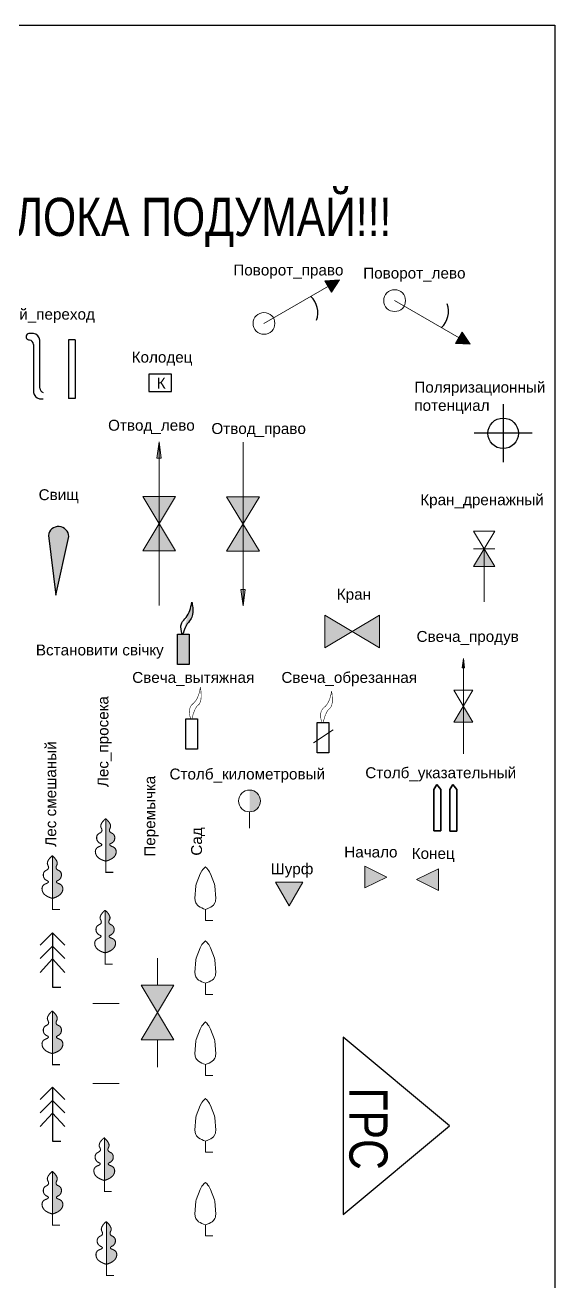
# Model space of a CAD drawing. Header units: millimetres. Extents: x -243 to 1784, y 0 to 1137.
# Drawn here: x -101.1 to -52.5, y 134.1 to 249.4 of the extents above; entities that cross this region are included whole.
import ezdxf

# ---------------------------------------------------------------- set-up
doc = ezdxf.new("R2010")
doc.units = ezdxf.units.MM
doc.layers.add('row1-3', color=7, linetype='Continuous', lineweight=13)
for name, color, linetype in [('График_G', 1, 'Continuous'), ('График_U', 5, 'Continuous'), ('ИсследТрД', 6, 'Continuous'), ('Макет', 7, 'Continuous'), ('Перешкоди', 7, 'Continuous'), ('Текст', 7, 'Continuous')]:
    doc.layers.add(name, color=color, linetype=linetype)
doc.styles.add('21', font='arial.ttf', dxfattribs={"height": 2.5})
doc.styles.get("Standard").update_dxf_attribs({"font": 'arial.ttf'})

# ---------------------------------------------------------------- blocks, each defined once
blk = doc.blocks.new('Столб_километровый')
at = {"layer": 'Перешкоди', "linetype": 'ByBlock', "lineweight": 15}
blk.add_hatch(color=7, dxfattribs=at).paths.add_polyline_path([(0, 1.5, 0.414214), (1, 2.5, 0.414214), (0, 3.5)])
at = {"layer": 'Перешкоди', "color": 7, "linetype": 'ByBlock', "lineweight": 15}
blk.add_line((0, 0), (0, 1.5), dxfattribs=at)
blk.add_circle((0, 2.5), 1, dxfattribs=at)
blk = doc.blocks.new('Кран_Дренажн')
at = {"layer": 'Перешкоди', "linetype": 'ByBlock', "lineweight": 15}
h = blk.add_hatch(color=7, dxfattribs=at)
h.paths.add_polyline_path([(0, 4.88), (-0.98, 3.25), (0, 3.25)])
h.paths.add_polyline_path([(0, 3.25), (0.98, 3.25), (0, 4.88)])
blk.add_hatch(color=7, dxfattribs=at).paths.add_polyline_path([(0, 3.25), (0.98, 3.25), (0, 4.88)])
at = {"layer": 'Перешкоди', "color": 7, "linetype": 'ByBlock', "lineweight": 15}
for p, q in [((0.98, 3.25), (-0.98, 6.51)), ((-0.98, 6.51), (0.98, 6.51)), ((0.98, 6.51), (-0.98, 3.25)), ((0, 0), (0, 4.88)), ((-0.98, 3.25), (0.98, 3.25))]:
    blk.add_line(p, q, dxfattribs=at)
at = {"layer": 'Перешкоди', "color": 7, "linetype": 'ByBlock', "lineweight": 20}
blk.add_line((-0.98, 4.88), (0.98, 4.88), dxfattribs=at)
blk = doc.blocks.new('Начало')
at = {"layer": 'Перешкоди', "linetype": 'ByBlock', "lineweight": 15}
blk.add_hatch(color=7, dxfattribs=at).paths.add_polyline_path([(2, 0), (0, 1), (0, -1)])
at = {"layer": 'Перешкоди', "color": 7, "linetype": 'ByBlock', "lineweight": 15}
for p, q in [((0, 1), (0, -1)), ((2, 0), (0, 1)), ((0, -1), (2, 0))]:
    blk.add_line(p, q, dxfattribs=at)
blk = doc.blocks.new('Шурф')
at = {"layer": 'Перешкоди', "linetype": 'ByBlock', "lineweight": 15}
blk.add_hatch(color=0, dxfattribs=at).paths.add_polyline_path([(1.25, 2.17), (0, 0), (-1.25, 2.17)])
at = {"layer": 'Перешкоди', "color": 0, "linetype": 'ByBlock', "lineweight": 15}
for p, q in [((0, 0), (-1.25, 2.17)), ((1.25, 2.17), (-1.25, 2.17)), ((1.25, 2.17), (0, 0))]:
    blk.add_line(p, q, dxfattribs=at)
blk = doc.blocks.new('Конец')
at = {"layer": 'Перешкоди', "linetype": 'ByBlock', "lineweight": 15}
blk.add_hatch(color=7, dxfattribs=at).paths.add_polyline_path([(-2, 0), (0, -1), (0, 1)])
at = {"layer": 'Перешкоди', "color": 7, "linetype": 'ByBlock', "lineweight": 15}
for p, q in [((0, 1), (-2, 0)), ((-2, 0), (0, -1)), ((0, -1), (0, 1))]:
    blk.add_line(p, q, dxfattribs=at)
blk = doc.blocks.new('Свеча_продув')
at = {"layer": 'Перешкоди', "linetype": 'ByBlock', "lineweight": 15}
blk.add_hatch(color=7, dxfattribs=at).paths.add_polyline_path([(-0.12, 7.87), (0, 8.74), (0.12, 7.87)])
h = blk.add_hatch(color=7, dxfattribs=at)
h.paths.add_polyline_path([(0, 4.37), (-0.87, 2.91), (0, 2.91)])
h.paths.add_polyline_path([(0.87, 2.91), (0, 4.37), (0, 2.91)])
at = {"layer": 'Перешкоди', "color": 7, "linetype": 'ByBlock', "lineweight": 15}
for p, q in [((-0.12, 7.87), (0, 8.74)), ((0, 0), (0, 8.74)), ((0, 8.74), (0.12, 7.87)), ((0.12, 7.87), (-0.12, 7.87)), ((0.87, 2.91), (-0.87, 5.83)), ((-0.87, 5.83), (0.87, 5.83)), ((0.87, 5.83), (-0.87, 2.91)), ((-0.87, 2.91), (0.87, 2.91))]:
    blk.add_line(p, q, dxfattribs=at)
blk = doc.blocks.new('Столб_указательный')
at = {"layer": 'Перешкоди', "color": 0, "linetype": 'ByBlock', "lineweight": 35}
for p, q in [((0.29, 4.27), (0, 3.8)), ((0, 3.8), (0, 0)), ((0.64, 3.8), (0.29, 4.27)), ((0.64, 0), (0.64, 3.8)), ((0.64, 0), (0, 0))]:
    blk.add_line(p, q, dxfattribs=at)
blk = doc.blocks.new('Кран')
at = {"layer": 'Перешкоди', "linetype": 'ByBlock', "lineweight": 15}
blk.add_hatch(color=7, dxfattribs=at).paths.add_polyline_path([(-2.5, 1.5), (-2.5, -1.5), (2.5, 1.5), (2.5, -1.5)])
at = {"layer": 'Перешкоди', "color": 7, "linetype": 'ByBlock', "lineweight": 15}
for p, q in [((-2.5, -1.5), (2.5, 1.5)), ((2.5, -1.5), (-2.5, 1.5)), ((-2.5, 1.5), (-2.5, -1.5)), ((2.5, 1.5), (2.5, -1.5))]:
    blk.add_line(p, q, dxfattribs=at)
blk = doc.blocks.new('Возд_перех_кон')
at = {"layer": 'ИсследТрД', "lineweight": -2}
for p, q in [((-0.9, 5.7), (-1.25, 5.7)), ((-0.9, 4.69), (-0.9, 0.29)), ((-0.3, 0.67), (-0.3, 5.1))]:
    blk.add_line(p, q, dxfattribs=at)
at = {"layer": 'ИсследТрД'}
blk.add_line((-0.35, -0.3), (0, -0.3), dxfattribs=at)
at = {"layer": 'ИсследТрД', "lineweight": -2}
for centre, radius, start, end in [((-1.27, 5.4), 0.301, 85.7199, 273.5917), ((-1.34, 4.67), 0.438, 3.0235, 77.9955), ((-1.02, 4.98), 0.726, 9.1875, 80.5976), ((-0.2, 0.4), 0.712, 188.814, 257.6309), ((0.12, 0.71), 0.429, 185.4992, 253.151)]:
    blk.add_arc(centre, radius, start, end, dxfattribs=at)
blk = doc.blocks.new('Перемычка')
at = {"layer": 'Перешкоди', "linetype": 'ByBlock', "lineweight": 15}
blk.add_hatch(color=7, dxfattribs=at).paths.add_polyline_path([(1.5, -2.5), (-1.5, -2.5), (1.5, -7.5), (-1.5, -7.5)])
at = {"layer": 'row1-3'}
for p, q in [((0, 0), (0, -2.5)), ((0, -7.5), (0, -10))]:
    blk.add_line(p, q, dxfattribs=at)
at = {"layer": 'Перешкоди', "color": 7, "linetype": 'ByBlock', "lineweight": 15}
for p, q in [((-1.5, -2.5), (1.5, -7.5)), ((-1.5, -7.5), (1.5, -2.5)), ((1.5, -2.5), (-1.5, -2.5)), ((1.5, -7.5), (-1.5, -7.5))]:
    blk.add_line(p, q, dxfattribs=at)
blk = doc.blocks.new('Лес_просека')
at = {"layer": 'Перешкоди', "linetype": 'ByBlock', "lineweight": 15}
for points in [[(0.81, 18.66), (0.82, 18.74), (0.83, 18.82), (0.83, 18.9), (0.82, 18.97), (0.8, 19.04), (0.77, 19.1), (0.73, 19.16), (0.68, 19.21), (0.61, 19.25), (0.54, 19.29), (0.47, 19.33), (0.41, 19.37), (0.38, 19.42), (0.35, 19.47), (0.34, 19.53), (0.35, 19.6), (0.37, 19.67), (0.41, 19.75), (0.44, 19.84), (0.45, 19.93), (0.44, 20.02), (0.4, 20.13), (0.34, 20.24), (0.25, 20.35), (0.14, 20.48), (0.02, 20.59), (0.02, 16.7), (0.19, 16.76), (0.36, 16.83), (0.51, 16.91), (0.64, 16.99), (0.75, 17.08), (0.84, 17.18), (0.9, 17.29), (0.94, 17.41), (0.96, 17.52), (0.96, 17.63), (0.94, 17.72), (0.91, 17.8), (0.87, 17.88), (0.8, 17.94), (0.72, 18), (0.62, 18.04), (0.52, 18.08), (0.45, 18.12), (0.4, 18.16), (0.37, 18.2), (0.37, 18.23), (0.39, 18.27), (0.43, 18.31), (0.5, 18.34), (0.57, 18.38), (0.64, 18.42), (0.69, 18.47), (0.74, 18.53), (0.78, 18.59)], [(0.75, 10.26), (0.77, 10.33), (0.78, 10.41), (0.78, 10.49), (0.76, 10.57), (0.74, 10.63), (0.71, 10.7), (0.67, 10.75), (0.62, 10.8), (0.56, 10.85), (0.48, 10.88), (0.41, 10.92), (0.36, 10.96), (0.32, 11.01), (0.29, 11.07), (0.28, 11.13), (0.29, 11.19), (0.31, 11.27), (0.35, 11.34), (0.39, 11.43), (0.4, 11.52), (0.38, 11.62), (0.34, 11.72), (0.28, 11.83), (0.2, 11.95), (0.09, 12.07), (-0.04, 12.19), (-0.04, 8.3), (0.13, 8.35), (0.3, 8.42), (0.46, 8.5), (0.59, 8.59), (0.69, 8.68), (0.78, 8.78), (0.84, 8.89), (0.88, 9), (0.9, 9.11), (0.9, 9.22), (0.89, 9.31), (0.85, 9.4), (0.81, 9.47), (0.74, 9.54), (0.66, 9.59), (0.56, 9.63), (0.46, 9.67), (0.39, 9.71), (0.34, 9.75), (0.32, 9.79), (0.31, 9.83), (0.33, 9.86), (0.38, 9.9), (0.44, 9.93), (0.52, 9.97), (0.58, 10.02), (0.64, 10.07), (0.68, 10.12), (0.72, 10.19)], [(0.67, -10.61), (0.68, -10.54), (0.69, -10.46), (0.69, -10.38), (0.68, -10.3), (0.66, -10.23), (0.63, -10.17), (0.59, -10.12), (0.54, -10.07), (0.47, -10.02), (0.4, -9.99), (0.33, -9.95), (0.28, -9.91), (0.24, -9.86), (0.21, -9.8), (0.2, -9.74), (0.21, -9.68), (0.23, -9.6), (0.27, -9.52), (0.3, -9.44), (0.31, -9.35), (0.3, -9.25), (0.26, -9.15), (0.2, -9.04), (0.11, -8.92), (0, -8.8), (-0.12, -8.68), (-0.12, -12.57), (0.05, -12.52), (0.22, -12.45), (0.38, -12.37), (0.5, -12.28), (0.61, -12.19), (0.7, -12.09), (0.76, -11.98), (0.8, -11.87), (0.82, -11.75), (0.82, -11.65), (0.8, -11.56), (0.77, -11.47), (0.73, -11.4), (0.66, -11.33), (0.58, -11.28), (0.48, -11.23), (0.38, -11.19), (0.31, -11.16), (0.26, -11.12), (0.24, -11.08), (0.23, -11.04), (0.25, -11.01), (0.3, -10.97), (0.36, -10.93), (0.43, -10.9), (0.5, -10.85), (0.55, -10.8), (0.6, -10.74), (0.64, -10.68)], [(0.86, -18.3), (0.88, -18.23), (0.89, -18.15), (0.89, -18.07), (0.88, -17.99), (0.86, -17.92), (0.82, -17.86), (0.78, -17.81), (0.73, -17.76), (0.67, -17.71), (0.59, -17.68), (0.52, -17.64), (0.47, -17.6), (0.43, -17.55), (0.4, -17.49), (0.4, -17.43), (0.4, -17.37), (0.43, -17.29), (0.46, -17.21), (0.5, -17.13), (0.51, -17.04), (0.49, -16.94), (0.45, -16.84), (0.39, -16.73), (0.31, -16.61), (0.2, -16.49), (0.07, -16.37), (0.07, -20.26), (0.24, -20.21), (0.42, -20.14), (0.57, -20.06), (0.7, -19.97), (0.8, -19.88), (0.89, -19.78), (0.95, -19.67), (0.99, -19.56), (1.01, -19.44), (1.01, -19.34), (1, -19.25), (0.97, -19.16), (0.92, -19.09), (0.85, -19.02), (0.77, -18.97), (0.67, -18.92), (0.58, -18.88), (0.5, -18.85), (0.45, -18.81), (0.43, -18.77), (0.43, -18.73), (0.45, -18.7), (0.49, -18.66), (0.55, -18.62), (0.63, -18.59), (0.69, -18.54), (0.75, -18.49), (0.79, -18.43), (0.83, -18.37)]]:
    blk.add_hatch(color=3, dxfattribs=at).paths.add_polyline_path(points)
at = {"layer": 'Перешкоди', "color": 3, "linetype": 'ByBlock', "lineweight": 15, "ltscale": 0.25}
for p, q in [((-1.18, 3.66), (1.24, 3.66)), ((-1.18, -3.69), (1.24, -3.69))]:
    blk.add_line(p, q, dxfattribs=at)
at = {"layer": 'Перешкоди', "color": 3, "linetype": 'ByBlock', "lineweight": 15, "const_width": 0.1}
for points in [[(0.03, 16.7), (-0.17, 16.76), (-0.35, 16.83), (-0.5, 16.9), (-0.63, 16.99), (-0.73, 17.08), (-0.82, 17.18), (-0.88, 17.29), (-0.92, 17.4), (-0.94, 17.51), (-0.95, 17.62), (-0.93, 17.71), (-0.9, 17.8), (-0.85, 17.87), (-0.79, 17.94), (-0.71, 17.99), (-0.61, 18.04), (-0.51, 18.08), (-0.44, 18.12), (-0.39, 18.15), (-0.37, 18.19), (-0.36, 18.23), (-0.38, 18.27), (-0.43, 18.3), (-0.49, 18.34), (-0.57, 18.37), (-0.63, 18.42), (-0.69, 18.47), (-0.73, 18.53), (-0.77, 18.59), (-0.8, 18.66), (-0.82, 18.73), (-0.83, 18.81), (-0.83, 18.89), (-0.82, 18.97), (-0.8, 19.04), (-0.77, 19.1), (-0.73, 19.15), (-0.68, 19.2), (-0.61, 19.25), (-0.54, 19.29), (-0.47, 19.32), (-0.42, 19.37), (-0.38, 19.42), (-0.35, 19.47), (-0.34, 19.53), (-0.35, 19.6), (-0.37, 19.67), (-0.41, 19.75), (-0.45, 19.83), (-0.46, 19.92), (-0.44, 20.02), (-0.41, 20.12), (-0.35, 20.23), (-0.26, 20.35), (-0.15, 20.47), (-0.02, 20.6)], [(-0.01, 16.7), (0.19, 16.76), (0.36, 16.83), (0.51, 16.91), (0.64, 16.99), (0.75, 17.08), (0.84, 17.18), (0.9, 17.29), (0.94, 17.41), (0.96, 17.52), (0.96, 17.63), (0.94, 17.72), (0.91, 17.8), (0.87, 17.88), (0.8, 17.94), (0.72, 18), (0.62, 18.04), (0.52, 18.08), (0.45, 18.12), (0.4, 18.16), (0.37, 18.2), (0.37, 18.23), (0.39, 18.27), (0.43, 18.31), (0.5, 18.34), (0.57, 18.38), (0.64, 18.42), (0.69, 18.47), (0.74, 18.53), (0.78, 18.59), (0.81, 18.66), (0.82, 18.74), (0.83, 18.82), (0.83, 18.9), (0.82, 18.97), (0.8, 19.04), (0.77, 19.1), (0.73, 19.16), (0.68, 19.21), (0.61, 19.25), (0.54, 19.29), (0.47, 19.33), (0.41, 19.37), (0.38, 19.42), (0.35, 19.47), (0.34, 19.53), (0.35, 19.6), (0.37, 19.67), (0.41, 19.75), (0.44, 19.84), (0.45, 19.93), (0.44, 20.02), (0.4, 20.13), (0.34, 20.24), (0.25, 20.35), (0.14, 20.48), (0.01, 20.6)], [(0.02, 20.64), (0.02, 15.68), (0.7, 15.68)], [(-0.03, 8.29), (-0.23, 8.35), (-0.4, 8.42), (-0.56, 8.5), (-0.69, 8.58), (-0.79, 8.67), (-0.88, 8.77), (-0.94, 8.88), (-0.98, 8.99), (-1, 9.11), (-1.01, 9.21), (-0.99, 9.31), (-0.96, 9.39), (-0.91, 9.46), (-0.85, 9.53), (-0.77, 9.58), (-0.67, 9.63), (-0.57, 9.67), (-0.5, 9.71), (-0.45, 9.75), (-0.43, 9.79), (-0.42, 9.82), (-0.44, 9.86), (-0.49, 9.9), (-0.55, 9.93), (-0.63, 9.97), (-0.69, 10.01), (-0.75, 10.06), (-0.79, 10.12), (-0.83, 10.18), (-0.86, 10.25), (-0.88, 10.32), (-0.89, 10.4), (-0.89, 10.49), (-0.88, 10.56), (-0.86, 10.63), (-0.83, 10.69), (-0.79, 10.75), (-0.73, 10.8), (-0.67, 10.84), (-0.6, 10.88), (-0.53, 10.92), (-0.47, 10.96), (-0.43, 11.01), (-0.41, 11.06), (-0.4, 11.12), (-0.41, 11.19), (-0.43, 11.26), (-0.47, 11.34), (-0.51, 11.43), (-0.52, 11.52), (-0.5, 11.61), (-0.47, 11.72), (-0.4, 11.83), (-0.32, 11.94), (-0.21, 12.07), (-0.08, 12.2)], [(-0.07, 8.29), (0.13, 8.35), (0.3, 8.42), (0.46, 8.5), (0.59, 8.59), (0.69, 8.68), (0.78, 8.78), (0.84, 8.89), (0.88, 9), (0.9, 9.11), (0.9, 9.22), (0.89, 9.31), (0.85, 9.4), (0.81, 9.47), (0.74, 9.54), (0.66, 9.59), (0.56, 9.63), (0.46, 9.67), (0.39, 9.71), (0.34, 9.75), (0.32, 9.79), (0.31, 9.83), (0.33, 9.86), (0.38, 9.9), (0.44, 9.93), (0.52, 9.97), (0.58, 10.02), (0.64, 10.07), (0.68, 10.12), (0.72, 10.19), (0.75, 10.26), (0.77, 10.33), (0.78, 10.41), (0.78, 10.49), (0.76, 10.57), (0.74, 10.63), (0.71, 10.7), (0.67, 10.75), (0.62, 10.8), (0.56, 10.85), (0.48, 10.88), (0.41, 10.92), (0.36, 10.96), (0.32, 11.01), (0.29, 11.07), (0.28, 11.13), (0.29, 11.19), (0.31, 11.27), (0.35, 11.34), (0.39, 11.43), (0.4, 11.52), (0.38, 11.62), (0.34, 11.72), (0.28, 11.83), (0.2, 11.95), (0.09, 12.07), (-0.05, 12.2)], [(-0.04, 12.24), (-0.04, 7.27), (0.64, 7.27)], [(-0.11, -12.58), (-0.31, -12.52), (-0.48, -12.45), (-0.64, -12.37), (-0.77, -12.29), (-0.87, -12.2), (-0.96, -12.1), (-1.02, -11.99), (-1.06, -11.88), (-1.08, -11.76), (-1.09, -11.66), (-1.07, -11.56), (-1.04, -11.48), (-0.99, -11.4), (-0.93, -11.34), (-0.85, -11.28), (-0.75, -11.24), (-0.65, -11.2), (-0.58, -11.16), (-0.53, -11.12), (-0.51, -11.08), (-0.5, -11.05), (-0.52, -11.01), (-0.57, -10.97), (-0.63, -10.94), (-0.71, -10.9), (-0.77, -10.86), (-0.83, -10.81), (-0.87, -10.75), (-0.91, -10.69), (-0.94, -10.62), (-0.96, -10.54), (-0.97, -10.46), (-0.97, -10.38), (-0.96, -10.31), (-0.94, -10.24), (-0.91, -10.18), (-0.87, -10.12), (-0.82, -10.07), (-0.75, -10.03), (-0.68, -9.99), (-0.61, -9.95), (-0.56, -9.91), (-0.52, -9.86), (-0.49, -9.81), (-0.48, -9.74), (-0.49, -9.68), (-0.51, -9.61), (-0.55, -9.53), (-0.59, -9.44), (-0.6, -9.35), (-0.58, -9.26), (-0.55, -9.15), (-0.49, -9.04), (-0.4, -8.92), (-0.29, -8.8), (-0.16, -8.67)], [(-0.15, -12.58), (0.05, -12.52), (0.22, -12.45), (0.38, -12.37), (0.5, -12.28), (0.61, -12.19), (0.7, -12.09), (0.76, -11.98), (0.8, -11.87), (0.82, -11.75), (0.82, -11.65), (0.8, -11.56), (0.77, -11.47), (0.73, -11.4), (0.66, -11.33), (0.58, -11.28), (0.48, -11.23), (0.38, -11.19), (0.31, -11.16), (0.26, -11.12), (0.24, -11.08), (0.23, -11.04), (0.25, -11.01), (0.3, -10.97), (0.36, -10.93), (0.43, -10.9), (0.5, -10.85), (0.55, -10.8), (0.6, -10.74), (0.64, -10.68), (0.67, -10.61), (0.68, -10.54), (0.69, -10.46), (0.69, -10.38), (0.68, -10.3), (0.66, -10.23), (0.63, -10.17), (0.59, -10.12), (0.54, -10.07), (0.47, -10.02), (0.4, -9.99), (0.33, -9.95), (0.28, -9.91), (0.24, -9.86), (0.21, -9.8), (0.2, -9.74), (0.21, -9.68), (0.23, -9.6), (0.27, -9.52), (0.3, -9.44), (0.31, -9.35), (0.3, -9.25), (0.26, -9.15), (0.2, -9.04), (0.11, -8.92), (0, -8.8), (-0.13, -8.67)], [(-0.12, -8.63), (-0.12, -13.6), (0.56, -13.6)], [(0.08, -20.27), (-0.12, -20.21), (-0.29, -20.14), (-0.44, -20.06), (-0.57, -19.98), (-0.68, -19.89), (-0.77, -19.79), (-0.83, -19.68), (-0.87, -19.57), (-0.89, -19.45), (-0.89, -19.35), (-0.88, -19.25), (-0.85, -19.17), (-0.8, -19.09), (-0.74, -19.03), (-0.66, -18.97), (-0.56, -18.93), (-0.46, -18.89), (-0.39, -18.85), (-0.34, -18.81), (-0.31, -18.77), (-0.31, -18.74), (-0.33, -18.7), (-0.37, -18.66), (-0.44, -18.63), (-0.51, -18.59), (-0.58, -18.55), (-0.63, -18.5), (-0.68, -18.44), (-0.72, -18.38), (-0.75, -18.31), (-0.77, -18.24), (-0.78, -18.15), (-0.78, -18.07), (-0.77, -18), (-0.75, -17.93), (-0.72, -17.87), (-0.67, -17.81), (-0.62, -17.76), (-0.56, -17.72), (-0.49, -17.68), (-0.42, -17.64), (-0.36, -17.6), (-0.32, -17.55), (-0.3, -17.5), (-0.29, -17.43), (-0.3, -17.37), (-0.32, -17.3), (-0.36, -17.22), (-0.39, -17.13), (-0.4, -17.04), (-0.39, -16.95), (-0.35, -16.84), (-0.29, -16.73), (-0.21, -16.61), (-0.1, -16.49), (0.03, -16.36)], [(0.05, -20.27), (0.24, -20.21), (0.42, -20.14), (0.57, -20.06), (0.7, -19.97), (0.8, -19.88), (0.89, -19.78), (0.95, -19.67), (0.99, -19.56), (1.01, -19.44), (1.01, -19.34), (1, -19.25), (0.97, -19.16), (0.92, -19.09), (0.85, -19.02), (0.77, -18.97), (0.67, -18.92), (0.58, -18.88), (0.5, -18.85), (0.45, -18.81), (0.43, -18.77), (0.43, -18.73), (0.45, -18.7), (0.49, -18.66), (0.55, -18.62), (0.63, -18.59), (0.69, -18.54), (0.75, -18.49), (0.79, -18.43), (0.83, -18.37), (0.86, -18.3), (0.88, -18.23), (0.89, -18.15), (0.89, -18.07), (0.88, -17.99), (0.86, -17.92), (0.82, -17.86), (0.78, -17.81), (0.73, -17.76), (0.67, -17.71), (0.59, -17.68), (0.52, -17.64), (0.47, -17.6), (0.43, -17.55), (0.4, -17.49), (0.4, -17.43), (0.4, -17.37), (0.43, -17.29), (0.46, -17.21), (0.5, -17.13), (0.51, -17.04), (0.49, -16.94), (0.45, -16.84), (0.39, -16.73), (0.31, -16.61), (0.2, -16.49), (0.06, -16.36)], [(0.07, -16.32), (0.07, -21.29), (0.75, -21.29)]]:
    blk.add_lwpolyline(points, dxfattribs=at)
blk = doc.blocks.new('Отвод_лево')
at = {"layer": 'Перешкоди', "linetype": 'ByBlock', "lineweight": 15}
for points in [[(-0.2, 13.5), (0, 15), (0.2, 13.5)], [(-1.5, 5), (1.5, 5), (-1.5, 10), (1.5, 10)]]:
    blk.add_hatch(color=7, dxfattribs=at).paths.add_polyline_path(points)
at = {"layer": 'Перешкоди', "color": 7, "linetype": 'ByBlock', "lineweight": 15}
for p, q in [((-0.2, 13.5), (0, 15)), ((0, 0), (0, 15)), ((0, 15), (0.2, 13.5)), ((0.2, 13.5), (-0.2, 13.5)), ((1.5, 5), (-1.5, 10)), ((-1.5, 10), (1.5, 10)), ((1.5, 10), (-1.5, 5)), ((-1.5, 5), (1.5, 5))]:
    blk.add_line(p, q, dxfattribs=at)
blk = doc.blocks.new('Отвод_право')
at = {"layer": 'Макет', "lineweight": -2, "rotation": 180}
blk.add_blockref('Отвод_лево', (0, 0), dxfattribs=at)
blk = doc.blocks.new('Свеча_вытяжная')
at = {"layer": 'Перешкоди', "color": 0, "linetype": 'ByBlock'}
for p, q in [((0, 0), (0, 2.79)), ((0, 2.79), (1.06, 2.79)), ((1.06, 2.79), (1.06, 0)), ((1.06, 0), (0, 0))]:
    blk.add_line(p, q, dxfattribs=at)
at = {"layer": 'Перешкоди', "color": 0, "linetype": 'ByBlock', "const_width": 0.05}
for points in [[(0.42, 2.81), (0.36, 3.04), (0.32, 3.25), (0.31, 3.44), (0.32, 3.62), (0.37, 3.79), (0.43, 3.94), (0.53, 4.07), (0.65, 4.19), (0.78, 4.31), (0.89, 4.45), (0.99, 4.61), (1.08, 4.79), (1.16, 4.99), (1.23, 5.21), (1.28, 5.45), (1.32, 5.7)], [(0.56, 2.85), (0.62, 3.08), (0.68, 3.28), (0.75, 3.47), (0.82, 3.63), (0.89, 3.77), (0.97, 3.9), (1.06, 4), (1.15, 4.08), (1.23, 4.16), (1.29, 4.28), (1.34, 4.42), (1.38, 4.59), (1.39, 4.8), (1.39, 5.03), (1.38, 5.29), (1.34, 5.59)]]:
    blk.add_lwpolyline(points, dxfattribs=at)
blk = doc.blocks.new('Свеча_обрезанная')
at = {"layer": 'Перешкоди', "color": 0, "linetype": 'ByBlock'}
for p, q in [((-0.53, 0), (-0.53, 2.79)), ((-0.53, 2.79), (0.53, 2.79)), ((0.53, 2.79), (0.53, 0)), ((0.53, 0), (-0.53, 0))]:
    blk.add_line(p, q, dxfattribs=at)
at = {"layer": 'Перешкоди', "color": 0, "linetype": 'ByBlock', "lineweight": 18}
blk.add_line((-0.88, 0.93), (0.93, 2.12), dxfattribs=at)
at = {"layer": 'Перешкоди', "color": 0, "linetype": 'ByBlock', "const_width": 0.05}
for points in [[(-0.11, 2.81), (-0.17, 3.04), (-0.21, 3.25), (-0.22, 3.44), (-0.21, 3.62), (-0.17, 3.79), (-0.1, 3.94), (0, 4.07), (0.12, 4.19), (0.25, 4.31), (0.36, 4.45), (0.46, 4.61), (0.55, 4.79), (0.63, 4.99), (0.69, 5.21), (0.75, 5.45), (0.78, 5.7)], [(0.03, 2.85), (0.09, 3.08), (0.15, 3.28), (0.22, 3.47), (0.29, 3.63), (0.36, 3.77), (0.44, 3.9), (0.53, 4), (0.62, 4.08), (0.7, 4.16), (0.76, 4.28), (0.81, 4.42), (0.85, 4.59), (0.86, 4.8), (0.86, 5.03), (0.84, 5.29), (0.81, 5.59)]]:
    blk.add_lwpolyline(points, dxfattribs=at)
blk = doc.blocks.new('Лес_смешаный')
at = {"layer": 'Перешкоди', "linetype": 'ByBlock', "lineweight": 15}
for points in [[(0.78, 15.26), (0.8, 15.33), (0.81, 15.41), (0.81, 15.49), (0.8, 15.57), (0.78, 15.64), (0.75, 15.7), (0.71, 15.75), (0.66, 15.8), (0.59, 15.85), (0.52, 15.88), (0.45, 15.92), (0.39, 15.96), (0.35, 16.01), (0.33, 16.07), (0.32, 16.13), (0.33, 16.19), (0.35, 16.27), (0.39, 16.35), (0.42, 16.43), (0.43, 16.52), (0.42, 16.62), (0.38, 16.72), (0.32, 16.83), (0.23, 16.95), (0.12, 17.07), (0, 17.19), (0, 13.3), (0.17, 13.35), (0.34, 13.42), (0.49, 13.5), (0.62, 13.59), (0.73, 13.68), (0.81, 13.78), (0.88, 13.89), (0.92, 14), (0.94, 14.12), (0.94, 14.22), (0.92, 14.31), (0.89, 14.4), (0.84, 14.47), (0.78, 14.54), (0.7, 14.59), (0.6, 14.64), (0.5, 14.68), (0.43, 14.71), (0.38, 14.75), (0.35, 14.79), (0.35, 14.83), (0.37, 14.86), (0.41, 14.9), (0.48, 14.94), (0.55, 14.97), (0.62, 15.02), (0.67, 15.07), (0.72, 15.13), (0.76, 15.19)], [(0.78, 1.02), (0.8, 1.09), (0.81, 1.17), (0.81, 1.26), (0.8, 1.33), (0.78, 1.4), (0.75, 1.46), (0.71, 1.52), (0.66, 1.57), (0.59, 1.61), (0.52, 1.65), (0.45, 1.68), (0.39, 1.73), (0.35, 1.78), (0.33, 1.83), (0.32, 1.89), (0.33, 1.96), (0.35, 2.03), (0.39, 2.11), (0.42, 2.19), (0.43, 2.28), (0.42, 2.38), (0.38, 2.48), (0.32, 2.59), (0.23, 2.71), (0.12, 2.83), (0, 2.95), (0, -0.94), (0.17, -0.88), (0.34, -0.81), (0.49, -0.74), (0.62, -0.65), (0.73, -0.56), (0.81, -0.46), (0.88, -0.35), (0.92, -0.24), (0.94, -0.12), (0.94, -0.02), (0.92, 0.08), (0.89, 0.16), (0.84, 0.23), (0.78, 0.3), (0.7, 0.35), (0.6, 0.4), (0.5, 0.44), (0.43, 0.48), (0.38, 0.52), (0.35, 0.55), (0.35, 0.59), (0.37, 0.63), (0.41, 0.66), (0.48, 0.7), (0.55, 0.74), (0.62, 0.78), (0.67, 0.83), (0.72, 0.89), (0.76, 0.95)], [(0.78, -13.69), (0.8, -13.62), (0.81, -13.54), (0.81, -13.45), (0.8, -13.38), (0.78, -13.31), (0.75, -13.25), (0.71, -13.19), (0.66, -13.14), (0.59, -13.1), (0.52, -13.06), (0.45, -13.03), (0.39, -12.98), (0.35, -12.93), (0.33, -12.88), (0.32, -12.82), (0.33, -12.75), (0.35, -12.68), (0.39, -12.6), (0.42, -12.52), (0.43, -12.43), (0.42, -12.33), (0.38, -12.23), (0.32, -12.12), (0.23, -12), (0.12, -11.88), (0, -11.76), (0, -15.65), (0.17, -15.6), (0.34, -15.52), (0.49, -15.45), (0.62, -15.36), (0.73, -15.27), (0.81, -15.17), (0.88, -15.06), (0.92, -14.95), (0.94, -14.83), (0.94, -14.73), (0.92, -14.63), (0.89, -14.55), (0.84, -14.48), (0.78, -14.41), (0.7, -14.36), (0.6, -14.31), (0.5, -14.27), (0.43, -14.23), (0.38, -14.2), (0.35, -14.16), (0.35, -14.12), (0.37, -14.08), (0.41, -14.05), (0.48, -14.01), (0.55, -13.97), (0.62, -13.93), (0.67, -13.88), (0.72, -13.82), (0.76, -13.76)]]:
    blk.add_hatch(color=3, dxfattribs=at).paths.add_polyline_path(points)
at = {"lineweight": -2}
for p, q in [((0, 10.12), (-1.13, 8.99)), ((0, 10.12), (0, 5.16)), ((0, 10.12), (1.13, 8.99)), ((0, 8.91), (-1.13, 7.78)), ((0, 8.91), (1.13, 7.78)), ((0, 7.74), (-1.13, 6.51)), ((0, 7.74), (1.13, 6.51)), ((0, 5.16), (0.76, 5.16)), ((0, -4.02), (-1.13, -5.15)), ((0, -4.02), (0, -8.98)), ((0, -4.02), (1.13, -5.15)), ((0, -5.23), (-1.13, -6.36)), ((0, -5.23), (1.13, -6.36)), ((0, -6.4), (-1.13, -7.64)), ((0, -6.4), (1.13, -7.64)), ((0, -8.98), (0.76, -8.98))]:
    blk.add_line(p, q, dxfattribs=at)
at = {"layer": 'Перешкоди', "color": 3, "linetype": 'ByBlock', "lineweight": 15, "const_width": 0.1}
for points in [[(0.01, 13.29), (-0.19, 13.35), (-0.37, 13.42), (-0.52, 13.5), (-0.65, 13.58), (-0.76, 13.67), (-0.84, 13.77), (-0.9, 13.88), (-0.94, 13.99), (-0.96, 14.11), (-0.97, 14.21), (-0.95, 14.31), (-0.92, 14.39), (-0.88, 14.47), (-0.81, 14.53), (-0.73, 14.59), (-0.63, 14.63), (-0.54, 14.67), (-0.46, 14.71), (-0.41, 14.75), (-0.39, 14.79), (-0.38, 14.82), (-0.4, 14.86), (-0.45, 14.9), (-0.51, 14.93), (-0.59, 14.97), (-0.65, 15.01), (-0.71, 15.06), (-0.76, 15.12), (-0.79, 15.18), (-0.82, 15.25), (-0.84, 15.33), (-0.85, 15.41), (-0.85, 15.49), (-0.84, 15.56), (-0.82, 15.63), (-0.79, 15.69), (-0.75, 15.75), (-0.7, 15.8), (-0.63, 15.84), (-0.56, 15.88), (-0.49, 15.92), (-0.44, 15.96), (-0.4, 16.01), (-0.37, 16.06), (-0.36, 16.13), (-0.37, 16.19), (-0.4, 16.26), (-0.43, 16.34), (-0.47, 16.43), (-0.48, 16.52), (-0.47, 16.61), (-0.43, 16.72), (-0.37, 16.83), (-0.28, 16.95), (-0.17, 17.07), (-0.04, 17.2)], [(-0.03, 13.29), (0.17, 13.35), (0.34, 13.42), (0.49, 13.5), (0.62, 13.59), (0.73, 13.68), (0.81, 13.78), (0.88, 13.89), (0.92, 14), (0.94, 14.12), (0.94, 14.22), (0.92, 14.31), (0.89, 14.4), (0.84, 14.47), (0.78, 14.54), (0.7, 14.59), (0.6, 14.64), (0.5, 14.68), (0.43, 14.71), (0.38, 14.75), (0.35, 14.79), (0.35, 14.83), (0.37, 14.86), (0.41, 14.9), (0.48, 14.94), (0.55, 14.97), (0.62, 15.02), (0.67, 15.07), (0.72, 15.13), (0.76, 15.19), (0.78, 15.26), (0.8, 15.33), (0.81, 15.41), (0.81, 15.49), (0.8, 15.57), (0.78, 15.64), (0.75, 15.7), (0.71, 15.75), (0.66, 15.8), (0.59, 15.85), (0.52, 15.88), (0.45, 15.92), (0.39, 15.96), (0.35, 16.01), (0.33, 16.07), (0.32, 16.13), (0.33, 16.19), (0.35, 16.27), (0.39, 16.35), (0.42, 16.43), (0.43, 16.52), (0.42, 16.62), (0.38, 16.72), (0.32, 16.83), (0.23, 16.95), (0.12, 17.07), (-0.01, 17.2)], [(0, 17.24), (0, 12.27), (0.68, 12.27)], [(0.01, -0.95), (-0.19, -0.89), (-0.37, -0.82), (-0.52, -0.74), (-0.65, -0.66), (-0.76, -0.56), (-0.84, -0.46), (-0.9, -0.36), (-0.94, -0.24), (-0.96, -0.13), (-0.97, -0.02), (-0.95, 0.07), (-0.92, 0.15), (-0.88, 0.23), (-0.81, 0.29), (-0.73, 0.35), (-0.63, 0.39), (-0.54, 0.43), (-0.46, 0.47), (-0.41, 0.51), (-0.39, 0.55), (-0.38, 0.59), (-0.4, 0.62), (-0.45, 0.66), (-0.51, 0.69), (-0.59, 0.73), (-0.65, 0.78), (-0.71, 0.83), (-0.76, 0.88), (-0.79, 0.94), (-0.82, 1.01), (-0.84, 1.09), (-0.85, 1.17), (-0.85, 1.25), (-0.84, 1.32), (-0.82, 1.39), (-0.79, 1.45), (-0.75, 1.51), (-0.7, 1.56), (-0.63, 1.61), (-0.56, 1.64), (-0.49, 1.68), (-0.44, 1.72), (-0.4, 1.77), (-0.37, 1.83), (-0.36, 1.89), (-0.37, 1.96), (-0.4, 2.03), (-0.43, 2.11), (-0.47, 2.19), (-0.48, 2.28), (-0.47, 2.38), (-0.43, 2.48), (-0.37, 2.59), (-0.28, 2.71), (-0.17, 2.83), (-0.04, 2.96)], [(-0.03, -0.95), (0.17, -0.88), (0.34, -0.81), (0.49, -0.74), (0.62, -0.65), (0.73, -0.56), (0.81, -0.46), (0.88, -0.35), (0.92, -0.24), (0.94, -0.12), (0.94, -0.02), (0.92, 0.08), (0.89, 0.16), (0.84, 0.23), (0.78, 0.3), (0.7, 0.35), (0.6, 0.4), (0.5, 0.44), (0.43, 0.48), (0.38, 0.52), (0.35, 0.55), (0.35, 0.59), (0.37, 0.63), (0.41, 0.66), (0.48, 0.7), (0.55, 0.74), (0.62, 0.78), (0.67, 0.83), (0.72, 0.89), (0.76, 0.95), (0.78, 1.02), (0.8, 1.09), (0.81, 1.17), (0.81, 1.26), (0.8, 1.33), (0.78, 1.4), (0.75, 1.46), (0.71, 1.52), (0.66, 1.57), (0.59, 1.61), (0.52, 1.65), (0.45, 1.68), (0.39, 1.73), (0.35, 1.78), (0.33, 1.83), (0.32, 1.89), (0.33, 1.96), (0.35, 2.03), (0.39, 2.11), (0.42, 2.19), (0.43, 2.28), (0.42, 2.38), (0.38, 2.48), (0.32, 2.59), (0.23, 2.71), (0.12, 2.83), (-0.01, 2.96)], [(0, 3), (0, -1.96), (0.68, -1.96)], [(0.01, -15.66), (-0.19, -15.6), (-0.37, -15.53), (-0.52, -15.45), (-0.65, -15.37), (-0.76, -15.27), (-0.84, -15.17), (-0.9, -15.07), (-0.94, -14.95), (-0.96, -14.84), (-0.97, -14.74), (-0.95, -14.64), (-0.92, -14.56), (-0.88, -14.48), (-0.81, -14.42), (-0.73, -14.36), (-0.63, -14.32), (-0.54, -14.28), (-0.46, -14.24), (-0.41, -14.2), (-0.39, -14.16), (-0.38, -14.12), (-0.4, -14.09), (-0.45, -14.05), (-0.51, -14.02), (-0.59, -13.98), (-0.65, -13.93), (-0.71, -13.88), (-0.76, -13.83), (-0.79, -13.77), (-0.82, -13.7), (-0.84, -13.62), (-0.85, -13.54), (-0.85, -13.46), (-0.84, -13.39), (-0.82, -13.32), (-0.79, -13.26), (-0.75, -13.2), (-0.7, -13.15), (-0.63, -13.11), (-0.56, -13.07), (-0.49, -13.03), (-0.44, -12.99), (-0.4, -12.94), (-0.37, -12.88), (-0.36, -12.82), (-0.37, -12.76), (-0.4, -12.68), (-0.43, -12.61), (-0.47, -12.52), (-0.48, -12.43), (-0.47, -12.33), (-0.43, -12.23), (-0.37, -12.12), (-0.28, -12), (-0.17, -11.88), (-0.04, -11.75)], [(-0.03, -15.66), (0.17, -15.6), (0.34, -15.52), (0.49, -15.45), (0.62, -15.36), (0.73, -15.27), (0.81, -15.17), (0.88, -15.06), (0.92, -14.95), (0.94, -14.83), (0.94, -14.73), (0.92, -14.63), (0.89, -14.55), (0.84, -14.48), (0.78, -14.41), (0.7, -14.36), (0.6, -14.31), (0.5, -14.27), (0.43, -14.23), (0.38, -14.2), (0.35, -14.16), (0.35, -14.12), (0.37, -14.08), (0.41, -14.05), (0.48, -14.01), (0.55, -13.97), (0.62, -13.93), (0.67, -13.88), (0.72, -13.82), (0.76, -13.76), (0.78, -13.69), (0.8, -13.62), (0.81, -13.54), (0.81, -13.45), (0.8, -13.38), (0.78, -13.31), (0.75, -13.25), (0.71, -13.19), (0.66, -13.14), (0.59, -13.1), (0.52, -13.06), (0.45, -13.03), (0.39, -12.98), (0.35, -12.93), (0.33, -12.88), (0.32, -12.82), (0.33, -12.75), (0.35, -12.68), (0.39, -12.6), (0.42, -12.52), (0.43, -12.43), (0.42, -12.33), (0.38, -12.23), (0.32, -12.12), (0.23, -12), (0.12, -11.88), (-0.01, -11.75)], [(0, -11.71), (0, -16.67), (0.68, -16.67)]]:
    blk.add_lwpolyline(points, dxfattribs=at)
blk = doc.blocks.new('Поляризационный_потенциал')
at = {"lineweight": -2}
for p, q in [((0, 2.66), (0, -2.66)), ((2.66, 0), (-2.66, 0))]:
    blk.add_line(p, q, dxfattribs=at)
at = {"color": 5, "lineweight": -2}
blk.add_circle((0, 0), 1.4, dxfattribs=at)
blk = doc.blocks.new('Свищь')
at = {"layer": 'График_U'}
h = blk.add_hatch(color=256, dxfattribs=at)
h.dxf.hatch_style = 1
h.set_gradient(color1=(255, 0, 0), color2=(255, 41, 41), one_color=1, tint=0.59, name='CYLINDER')
h.paths.add_polyline_path([(0, 0), (1.18, 5.37, 0.933258), (-0.69, 5.47)])
at = {"layer": 'График_G'}
for p, q in [((-0.69, 5.47), (0, 0)), ((0, 0), (1.18, 5.37))]:
    blk.add_line(p, q, dxfattribs=at)
blk.add_arc((0.24, 5.35), 0.939, 1.0508, 173.1418, dxfattribs=at)
blk = doc.blocks.new('ГРС')
at = {"layer": 'Перешкоди', "lineweight": -2}
for p, q in [((9.76, 0), (0, 8.13)), ((0, 8.13), (0, -8.13)), ((0, -8.13), (9.76, 0))]:
    blk.add_line(p, q, dxfattribs=at)
at = {"layer": 'Текст', "lineweight": -2, "width": 0.8}
blk.add_text('ГРС', height=3.5, rotation=270, dxfattribs=at).set_placement((0.58, 3.52))
blk = doc.blocks.new('Поворот_лево')
at = {"layer": 'Перешкоди', "linetype": 'ByBlock', "lineweight": 15}
blk.add_hatch(color=7, dxfattribs=at).paths.add_polyline_path([(6.93, 4), (5.59, 3.92), (6.19, 2.88)])
at = {"layer": 'Defpoints'}
blk.add_arc((2.93, 0.98), 2.02, 340.1666, 47.6829, dxfattribs=at)
at = {"layer": 'Перешкоди', "color": 7, "linetype": 'ByBlock', "lineweight": 15}
for p, q in [((0, 0), (6.93, 4)), ((6.93, 4), (5.59, 3.92)), ((5.59, 3.92), (6.19, 2.88)), ((6.19, 2.88), (6.93, 4))]:
    blk.add_line(p, q, dxfattribs=at)
blk.add_circle((0, 0), 1, dxfattribs=at)
blk = doc.blocks.new('Поворот_право')
at = {"layer": 'Перешкоди', "linetype": 'ByBlock', "lineweight": 15}
blk.add_hatch(color=7, dxfattribs=at).paths.add_polyline_path([(6.93, -4), (6.19, -2.88), (5.59, -3.92)])
at = {"layer": 'Defpoints'}
blk.add_arc((2.93, -0.98), 2.02, 312.3171, 19.8334, dxfattribs=at)
at = {"layer": 'Перешкоди', "color": 7, "linetype": 'ByBlock', "lineweight": 15}
for p, q in [((0, 0), (6.93, -4)), ((6.19, -2.88), (5.59, -3.92)), ((6.93, -4), (6.19, -2.88)), ((5.59, -3.92), (6.93, -4))]:
    blk.add_line(p, q, dxfattribs=at)
blk.add_circle((0, 0), 1, dxfattribs=at)
blk = doc.blocks.new('Колодец')
blk.add_lwpolyline([(-1.03, 0), (1.03, 0), (1.03, 1.59), (-1.03, 1.59)], close=True)
at = {"layer": 'Текст', "insert": (-0.31, 1.27), "char_height": 1, "width": 1.0697, "attachment_point": 1}
blk.add_mtext('К', dxfattribs=at)
blk = doc.blocks.new('Установить_Свечу')
at = {"layer": 'Макет'}
h = blk.add_hatch(color=256, dxfattribs=at)
h.dxf.hatch_style = 1
h.set_gradient(color1=(255, 0, 0), color2=(245, 0, 0), one_color=1, tint=0.48)
edge = h.paths.add_edge_path()
edge.add_line((0.53, 2.79), (-0.07, 2.79))
edge.add_spline(control_points=[(-0.07, 2.79), (-0.08, 2.79), (-0.09, 2.79), (-0.09, 2.79)], knot_values=[3.172041, 3.172041, 3.172041, 3.172041, 3.230016, 3.230016, 3.230016, 3.230016], degree=3, periodic=0)
edge.add_spline(control_points=[(0.78, 5.7), (0.68, 5.21), (0.52, 4.5), (-0.17, 3.91), (-0.26, 3.39), (-0.16, 2.82), (-0.09, 2.79)], knot_values=[0, 0, 0, 0, 1.49347, 2.123055, 2.50913, 3.172041, 3.172041, 3.172041, 3.172041], degree=3, periodic=0)
edge.add_line((-0.09, 2.79), (-0.53, 2.79))
edge.add_line((-0.53, 2.79), (-0.53, 0))
edge.add_line((-0.53, 0), (0.53, 0))
edge.add_line((0.53, 0), (0.53, 2.79))
h = blk.add_hatch(color=256, dxfattribs=at)
h.dxf.hatch_style = 1
h.set_gradient(color1=(255, 0, 0), color2=(245, 0, 0), one_color=1, tint=0.48)
edge = h.paths.add_edge_path(flags=17)
edge.add_spline(control_points=[(0.78, 5.7), (0.68, 5.21), (0.52, 4.5), (-0.17, 3.91), (-0.26, 3.39), (-0.16, 2.82), (-0.09, 2.79)], knot_values=[0, 0, 0, 0, 1.49347, 2.123055, 2.50913, 3.172041, 3.172041, 3.172041, 3.172041], degree=3, periodic=0)
edge.add_line((-0.09, 2.79), (-0.07, 2.79))
edge.add_spline(control_points=[(-0.07, 2.79), (0.01, 2.82), (0.2, 3.66), (0.65, 4.03), (0.92, 4.68), (0.86, 5.23), (0.8, 5.6), (0.78, 5.7)], knot_values=[3.230016, 3.230016, 3.230016, 3.230016, 4.002642, 4.703049, 5.213754, 5.999148, 6.32898, 6.32898, 6.32898, 6.32898], degree=3, periodic=0)
edge = h.paths.add_edge_path(flags=17)
edge.add_spline(control_points=[(0.78, 5.7), (0.68, 5.21), (0.52, 4.5), (-0.17, 3.91), (-0.26, 3.39), (-0.16, 2.82), (-0.09, 2.79)], knot_values=[0, 0, 0, 0, 1.49347, 2.123055, 2.50913, 3.172041, 3.172041, 3.172041, 3.172041], degree=3, periodic=0)
edge.add_line((-0.09, 2.79), (-0.07, 2.79))
edge.add_spline(control_points=[(-0.07, 2.79), (0.01, 2.82), (0.2, 3.66), (0.65, 4.03), (0.92, 4.68), (0.86, 5.23), (0.8, 5.6), (0.78, 5.7)], knot_values=[3.230016, 3.230016, 3.230016, 3.230016, 4.002642, 4.703049, 5.213754, 5.999148, 6.32898, 6.32898, 6.32898, 6.32898], degree=3, periodic=0)
h = blk.add_hatch(color=256, dxfattribs=at)
h.dxf.hatch_style = 1
h.set_gradient(color1=(255, 0, 0), color2=(245, 0, 0), one_color=1, tint=0.48)
edge = h.paths.add_edge_path()
edge.add_spline(control_points=[(-0.07, 2.79), (0.01, 2.82), (0.2, 3.66), (0.65, 4.03), (0.92, 4.68), (0.86, 5.23), (0.8, 5.6), (0.78, 5.7)], knot_values=[3.230016, 3.230016, 3.230016, 3.230016, 4.002642, 4.703049, 5.213754, 5.999148, 6.32898, 6.32898, 6.32898, 6.32898], degree=3, periodic=0)
edge.add_spline(control_points=[(0.78, 5.7), (0.68, 5.21), (0.52, 4.5), (-0.17, 3.91), (-0.26, 3.39), (-0.16, 2.82), (-0.09, 2.79)], knot_values=[0, 0, 0, 0, 1.49347, 2.123055, 2.50913, 3.172041, 3.172041, 3.172041, 3.172041], degree=3, periodic=0)
edge.add_line((-0.09, 2.79), (-0.07, 2.79))
blk.add_spline([(0.78, 5.7), (0.25, 4.31), (-0.15, 3.82), (-0.22, 3.44), (-0.09, 2.79), (0.25, 3.55), (0.66, 4.12), (0.85, 4.59), (0.83, 5.38), (0.78, 5.7)], degree=3, dxfattribs=at)
at = {"layer": 'Перешкоди', "color": 0, "linetype": 'ByBlock'}
for p, q in [((-0.53, 0), (-0.53, 2.79)), ((-0.53, 2.79), (0.53, 2.79)), ((0.53, 2.79), (0.53, 0)), ((0.53, 0), (-0.53, 0))]:
    blk.add_line(p, q, dxfattribs=at)
blk = doc.blocks.new('Возд_переход')
at = {"layer": 'ИсследТрД'}
for p, q in [((-0.3, 5.1), (-0.3, -0.3)), ((0.3, 5.1), (-0.3, 5.1)), ((0.3, 5.1), (0.3, -0.3)), ((0.3, -0.3), (-0.3, -0.3))]:
    blk.add_line(p, q, dxfattribs=at)
blk = doc.blocks.new('Фр_Сад')
at = {"layer": 'Перешкоди', "color": 3, "linetype": 'ByBlock', "lineweight": 15}
for p, q in [((-0.32, 4.56), (-0.23, 4.67)), ((-0.23, 4.67), (-0.12, 4.8)), ((-0.12, 4.8), (0.01, 4.92)), ((0.12, 4.8), (-0.01, 4.92)), ((0.23, 4.67), (0.12, 4.8)), ((0.32, 4.56), (0.23, 4.67)), ((-0.47, 4.27), (-0.85, 3.32)), ((-0.47, 4.27), (-0.35, 4.5)), ((-0.35, 4.5), (-0.32, 4.56)), ((0.38, 4.45), (0.32, 4.56)), ((0.47, 4.27), (0.35, 4.5)), ((0.47, 4.27), (0.85, 3.32)), ((-0.87, 3.18), (-0.97, 2.01)), ((-0.87, 3.18), (-0.85, 3.32)), ((0.87, 3.18), (0.85, 3.32)), ((0.87, 3.18), (0.97, 2.01)), ((-0.97, 2.01), (-0.9, 1.67)), ((-0.88, 1.61), (-0.92, 1.73)), ((-0.81, 1.51), (-0.88, 1.61)), ((-0.73, 1.41), (-0.81, 1.51)), ((-0.62, 1.31), (-0.73, 1.41)), ((-0.49, 1.23), (-0.62, 1.31)), ((-0.34, 1.15), (-0.49, 1.23)), ((0.34, 1.15), (0.49, 1.23)), ((0.49, 1.23), (0.62, 1.31)), ((0.62, 1.31), (0.73, 1.41)), ((0.73, 1.41), (0.88, 1.61)), ((0.88, 1.61), (0.92, 1.73)), ((0.92, 1.73), (0.94, 1.84)), ((0.97, 2.01), (0.94, 1.84)), ((-0.17, 1.08), (-0.34, 1.15)), ((0.03, 1.02), (-0.17, 1.08)), ((-0.03, 1.02), (0.17, 1.08)), ((0, 0), (0, 1.02)), ((0, 0), (0.68, 0)), ((0.17, 1.08), (0.34, 1.15))]:
    blk.add_line(p, q, dxfattribs=at)
blk = doc.blocks.new('Сад')
at = {"layer": 'Перешкоди', "lineweight": -2}
for p in [(0, 12.27), (0, 5.49), (0, -1.96), (0, -8.98), (0, -16.67)]:
    blk.add_blockref('Фр_Сад', p, dxfattribs=at)
blk = doc.blocks.new('Установить_столб_указательный')
at = {"layer": 'Перешкоди'}
h = blk.add_hatch(dxfattribs=at)
h.set_pattern_fill('ANGLE', color=1)
h.set_pattern_definition([(0, (62.1534, -175.479), (0, 6.985), [5.08, -1.905]), (90, (62.1534, -175.479), (-6.985, 4e-16), [5.08, -1.905])])
h.paths.add_polyline_path([(0.64, 3.8), (0.29, 4.27), (0, 3.8), (0, 0), (0.64, 0)])
at = {"layer": 'Перешкоди', "color": 0, "linetype": 'ByBlock', "lineweight": 35}
for p, q in [((0.29, 4.27), (0, 3.8)), ((0, 3.8), (0, 0)), ((0.64, 3.8), (0.29, 4.27)), ((0.64, 0), (0.64, 3.8)), ((0.64, 0), (0, 0))]:
    blk.add_line(p, q, dxfattribs=at)

msp = doc.modelspace()

# ---------------------------------------------------------------- linework, layer by layer
at = {"layer": 'Перешкоди', "color": 1, "lineweight": -2}
msp.add_lwpolyline([(-242.95, 249.4), (-52.51, 249.4), (-52.51, 63.98), (-242.95, 63.98)], close=True, dxfattribs=at)

# ---------------------------------------------------------------- block references
at = {"lineweight": -2}
for name, p in [('Возд_перех_кон', (-99.42, 215.42)), ('Поляризационный_потенциал', (-57.25, 211.96)), ('Отвод_лево', (-88.8, 196.17)), ('Отвод_право', (-81.1, 211.14)), ('Свеча_вытяжная', (-86.33, 182.98)), ('Свеча_обрезанная', (-73.77, 182.64)), ('Лес_просека', (-93.69, 156.01)), ('Лес_смешаный', (-98.56, 156.01)), ('Перемычка', (-88.93, 163.83))]:
    msp.add_blockref(name, p, dxfattribs=at)
msp.add_blockref('Колодец', (-88.7, 215.8))
at = {"layer": 'Defpoints'}
for name, p in [('Поворот_лево', (-79.18, 222.04)), ('Поворот_право', (-67.2, 224.13))]:
    msp.add_blockref(name, p, dxfattribs=at)
at = {"layer": 'График_U'}
for name, p in [('Свищь', (-98.25, 197.12)), ('ГРС', (-71.93, 148.44))]:
    msp.add_blockref(name, p, dxfattribs=at)
at = {"layer": 'ИсследТрД'}
for name, p in [('Возд_переход', (-96.79, 215.44)), ('Сад', (-84.55, 155.01))]:
    msp.add_blockref(name, p, dxfattribs=at)
at = {"layer": 'Макет'}
msp.add_blockref('Установить_Свечу', (-86.57, 190.76), dxfattribs=at)
at = {"layer": 'Макет', "lineweight": -2}
msp.add_blockref('Кран', (-71.1, 193.79), dxfattribs=at)
at = {"layer": 'Перешкоди', "lineweight": -2}
for name, p in [('Кран_Дренажн', (-58.98, 196.49)), ('Свеча_продув', (-60.9, 182.57)), ('Столб_указательный', (-63.61, 175.49))]:
    msp.add_blockref(name, p, dxfattribs=at)
at = {"layer": 'Перешкоди', "color": 7, "lineweight": -2}
for name, p in [('Столб_километровый', (-80.5, 175.74)), ('Начало', (-69.92, 171.26)), ('Конец', (-63.19, 171.03)), ('Шурф', (-76.86, 168.62))]:
    msp.add_blockref(name, p, dxfattribs=at)
at = {"layer": 'Перешкоди'}
msp.add_blockref('Установить_столб_указательный', (-62.15, 175.48), dxfattribs=at)

# ---------------------------------------------------------------- texts
at = {"layer": 'Перешкоди', "color": 1, "lineweight": -2, "width": 0.8}
msp.add_text('ПЕРЕД УДАЛЕНИЕМ БЛОКА ПОДУМАЙ!!!', height=3.5, dxfattribs=at).set_placement((-144.45, 230.06))
at = {"layer": 'Текст', "char_height": 1, "attachment_point": 1}
for s, insert, width in [('Поворот_право', (-81.99, 227.44), 4.4204), ('Поворот_лево', (-70.08, 227.16), 4.4204), ('Воздушний_переход', (-108.15, 223.39), 12.0545), ('Колодец', (-91.31, 219.45), 8.5381), ('Поляризационный потенциал', (-65.39, 216.69), 4.8887), ('Отвод_лево', (-93.47, 213.2), 4.8887), ('Отвод_право', (-84, 212.9), 4.8887), ('Свищ', (-99.84, 206.83), 8.5381), ('Кран_дренажный', (-64.85, 206.37), 4.8887), ('Кран', (-72.5, 197.7), 4.8887), ('Свеча_продув', (-65.19, 193.83), 4.6037), ('Свеча_вытяжная', (-91.26, 190.07), 6.9421), ('Свеча_обрезанная', (-77.58, 190.07), 6.9421), ('Столб_километровый', (-87.84, 181.21), 4.4204), ('Столб_указательный', (-69.89, 181.33), 2.7727), ('Начало', (-71.82, 174.06), 4.4204), ('Конец', (-65.63, 173.93), 4.4204), ('Шурф', (-78.56, 172.52), 4.4204)]:
    msp.add_mtext(s, dxfattribs=dict(at, insert=insert, width=width))
at = {"layer": 'Текст', "insert": (-100.09, 192.59), "char_height": 1, "width": 69.4986, "attachment_point": 1, "style": '21'}
msp.add_mtext('{\\fArial|b0|i0|c204|p34;Встановити свічку}', dxfattribs=at)
at = {"layer": 'Текст', "char_height": 1, "attachment_point": 1, "rotation": 90}
for s, insert, width in [('Лес_просека', (-94.44, 179.51), 12.0545), ('Лес смешаный', (-99.23, 174.04), 18.7756), ('Перемычка', (-90.15, 173.13), 8.8457), ('Сад', (-85.86, 173.22), 8.8457)]:
    msp.add_mtext(s, dxfattribs=dict(at, insert=insert, width=width))

doc.saveas('drawing.dxf')
